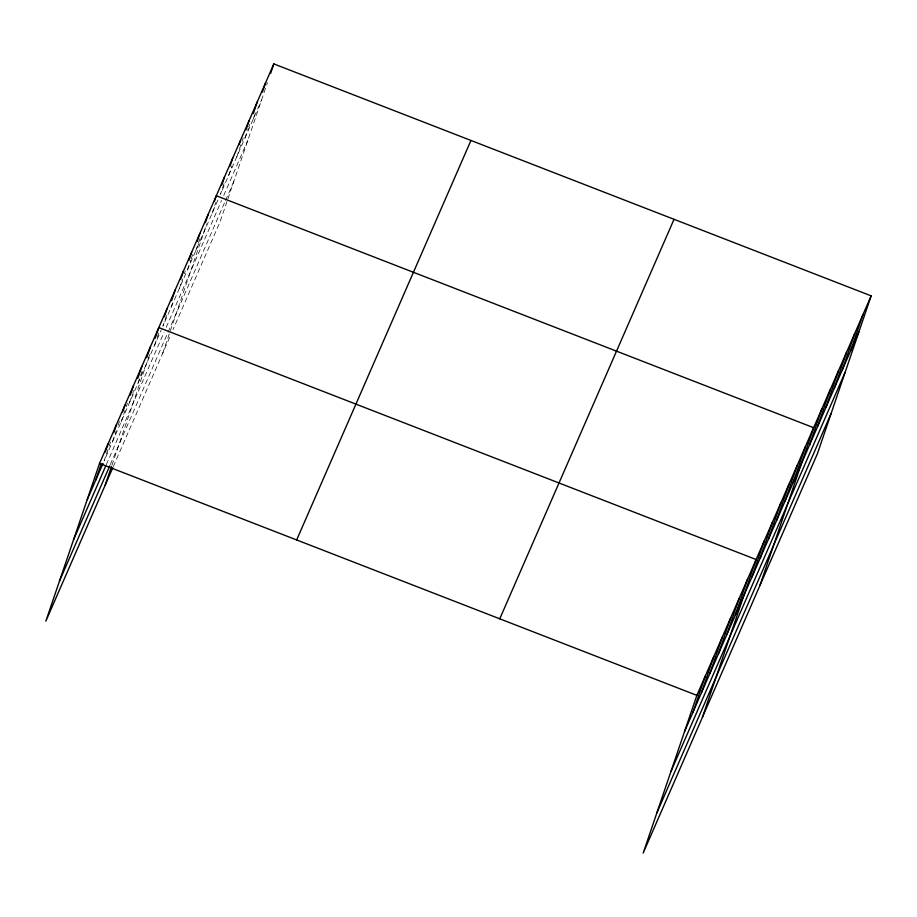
<?xml version="1.0" encoding="UTF-8"?>
<svg xmlns="http://www.w3.org/2000/svg" width="917" height="917" viewBox="0 0 917 917"><rect width="100%" height="100%" fill="white"/><g stroke="black" fill="none" stroke-linecap="round" stroke-linejoin="round"><path stroke-width="0.69" stroke-dasharray="4.58 3.44" d="M110.544 442.04L104.148 460.827L161.266 329.902M112.608 441.421L116.264 430.692M118.087 425.316L119.462 421.293M121.078 422.015L127.474 403.228M129.538 402.609L132.277 394.562M132.736 393.221L133.653 390.539M138.008 383.203L142.571 369.792M111.931 465.263L150.583 351.727M154.686 344.964L159.707 330.212M166.562 315.402L162.905 326.131L218.773 198.061M171.124 307.298L173.405 300.593M179.342 288.465L182.529 279.077M184.363 273.713L185.28 271.031M187.549 269.632L190.747 260.245M191.206 258.903L193.029 253.539M195.768 250.8L199.883 238.729M162.618 353.469L169.45 333.421M170.356 330.75L206.726 223.92M212.205 213.134L215.862 202.405M224.069 183.56L220.424 194.301L261.505 100.125M228.631 175.468L231.829 166.069M236.85 156.635L243.246 137.848M245.068 137.802L248.266 128.403M248.725 127.062L249.63 124.38M253.287 118.958L255.109 113.593M226.958 201.591L220.137 221.639L173.026 329.616M227.875 198.92L267.443 82.69M106.292 464.701L164.04 332.332M166.241 327.312L221.559 200.491M223.748 195.47L247.854 140.232M110.292 464.621L167.513 333.467M168.052 332.206L225.02 201.625M225.571 200.376L233.789 181.543M113.318 466.478L170.837 334.636"/><path stroke-width="1.38" d="M871.15 295.859L696.863 695.361L643.172 853.097L817.46 453.594L871.15 295.859L273.828 63.903L99.54 463.406L45.85 621.141L112.78 467.727M95.677 480.233L101.157 464.128M105.272 452.058L108.011 444.011M113.731 432.652L116.47 424.605M122.66 411.905L124.941 405.199M130.214 395.181L133.412 385.793M137.756 378.457L141.871 366.387M146.686 357.722L150.342 346.981M105.111 485.311L111.473 466.593M155.145 338.316L158.801 327.575L756.124 559.53L702.422 717.266M164.281 316.801L167.02 308.742M171.582 300.65L175.239 289.91M180.706 279.123L183.457 271.077M188.925 260.29L191.664 252.244M197.144 241.458L199.883 233.411M205.362 222.625L208.102 214.578M214.486 201.11L216.32 195.745L813.631 427.7L759.941 585.424M221.788 184.959L224.539 176.912M230.007 166.126L232.746 158.079M239.142 144.611L240.506 140.588M245.985 129.801L249.183 120.414M253.287 113.651L257.402 101.581M262.422 92.136L265.621 82.748M270.63 73.303L273.828 63.903M693 712.177L705.333 675.955M701.459 692.771L713.793 656.549M709.93 673.376L722.264 637.155M718.389 653.97L730.723 617.749M726.86 634.564L739.194 598.342M735.319 615.158L747.653 578.936M752.009 576.919L764.342 540.698M760.227 558.086L772.55 521.865M768.435 539.253L780.768 503.032M776.653 520.42L788.987 484.199M784.872 501.588L797.205 465.366M793.09 482.755L805.424 446.533M809.516 445.089L821.85 408.867M817.735 426.245L830.068 390.034M825.953 407.412L838.287 371.19M834.172 388.579L846.506 352.357M842.391 369.746L854.713 333.524M850.598 350.913L862.931 314.691M87.218 499.627L103.013 463.406M73.566 539.735L105.73 465.996M59.502 581.046L109.731 465.905M296.661 539.953L470.948 140.45M499.754 618.815L674.029 219.312M684.529 731.583L858.816 332.08M670.877 771.678L845.165 372.176M656.813 812.989L831.1 413.487M99.54 463.406L696.863 695.361"/></g></svg>
